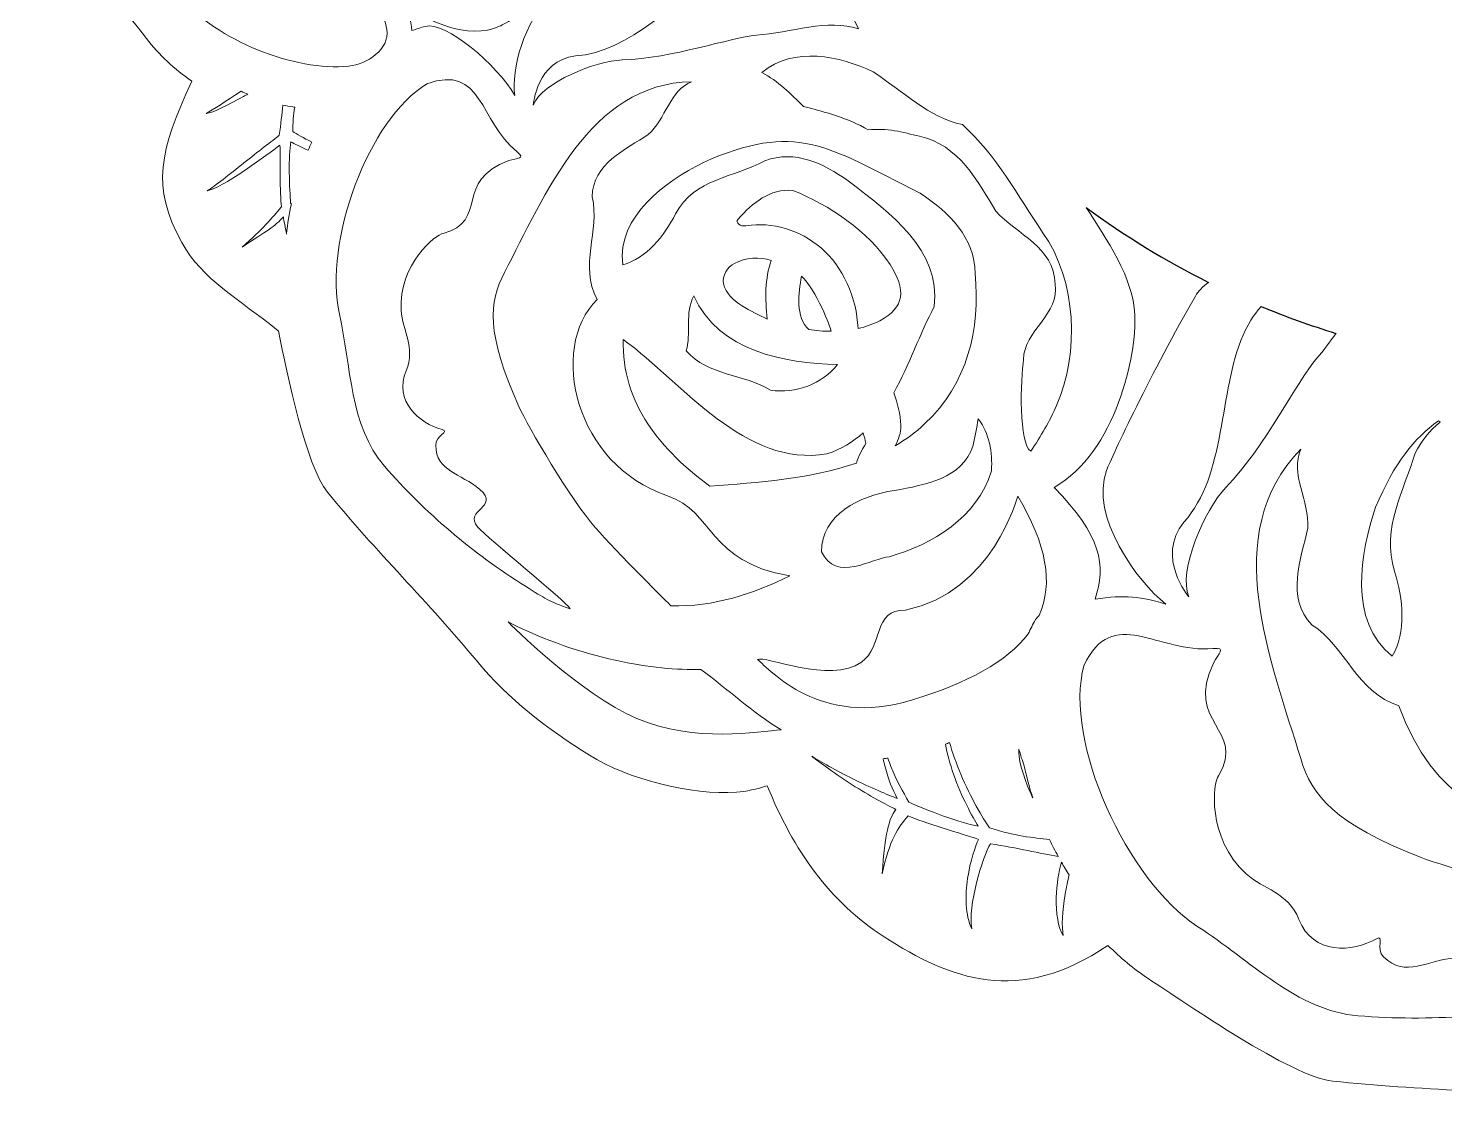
# Model space of a CAD drawing. Header units: millimetres. Extents: x 32 to 2906, y -191 to 651.
# Drawn here: x 31.8 to 306.7, y -0.2 to 208.8 of the extents above; entities that cross this region are included whole.
import ezdxf

# ---------------------------------------------------------------- set-up
doc = ezdxf.new("R2010")
doc.units = ezdxf.units.MM
doc.header["$MEASUREMENT"] = 0
doc.layers.add('Layer1', color=2, linetype='Continuous')

msp = doc.modelspace()

# ---------------------------------------------------------------- linework, layer by layer
at = {"lineweight": 9}
for points, knots in [([(326.16, 598.39), (326.16, 598.41), (326.15, 598.43), (326.15, 598.45), (326.15, 598.45), (336.06, 602.24), (344.12, 608.31), (355.26, 605.96), (355.26, 605.96), (364.96, 603.91), (372.09, 598.58), (376.52, 588.76), (376.52, 588.76), (380.18, 590.47), (384.1, 591.71), (388.08, 592.24), (388.08, 592.24), (394.66, 593.11), (410.94, 595.98), (416.66, 594.02), (416.66, 594.02), (427.66, 590.25), (438.17, 585.22), (449.13, 581.39), (449.13, 581.39), (456.38, 578.87), (462.88, 574.69), (468.92, 570.04), (468.92, 570.04), (473.94, 566.17), (479.25, 558.79), (481.68, 552.39), (481.68, 552.39), (495.09, 551.89), (507.3, 549.54), (518.05, 541.88), (518.05, 541.88), (531.31, 532.42), (543.67, 519.59), (539.01, 501.16), (539.01, 501.16), (538.49, 499.11), (543.29, 501.06), (545.14, 500.69), (545.14, 500.69), (554.88, 498.72), (567.78, 491.31), (574.46, 483.96), (574.46, 483.96), (592.78, 463.81), (604.38, 436.15), (615.18, 411.42), (615.18, 411.42), (618.58, 403.63), (616.34, 379.74), (615.87, 370.4), (615.87, 370.4), (615.7, 367.1), (615.19, 363.81), (614.41, 360.59), (614.41, 360.59), (630.31, 355.52), (635.56, 337.86), (634.52, 320.76), (634.52, 320.76), (633.81, 309.2), (629.12, 298.82), (620.46, 287.71), (620.46, 287.71), (621.96, 286.27), (623.47, 284.7), (624.53, 283.14), (624.53, 283.14), (629.4, 275.95), (632.9, 263.49), (632.58, 254.83), (632.58, 254.83), (632.22, 245.33), (631.04, 235.77), (627.69, 226.83), (627.69, 226.83), (622.57, 213.15), (618.98, 198.96), (613.79, 185.3), (613.79, 185.3), (612.12, 180.95), (591.45, 161.34), (591.47, 161.33), (591.47, 161.33), (590.05, 152.52), (591.93, 146.07), (586.5, 137.73), (586.5, 137.73), (579.78, 127.41), (573.27, 121.13), (557.9, 122.57), (557.9, 122.57), (557.54, 118.55), (556.65, 114.53), (555.12, 110.81), (555.12, 110.81), (552.57, 104.65), (546.99, 89.19), (542.37, 85.16), (542.37, 85.16), (533.61, 77.53), (524, 70.95), (515.2, 63.36), (515.2, 63.36), (509.4, 58.35), (502.52, 54.81), (495.47, 51.9), (495.47, 51.9), (489.61, 49.48), (480.55, 48.57), (473.8, 49.67), (473.8, 49.67), (466.77, 38.44), (457.04, 26.87), (444.81, 21.74), (444.81, 21.74), (430.47, 15.72), (413.77, 13.21), (400.78, 25.64), (400.78, 25.64), (399.72, 23.8), (398.55, 21.99), (397.3, 20.57), (397.3, 20.57), (390.73, 13.11), (377.87, 5.65), (368.16, 3.54), (368.16, 3.54), (357.47, 1.22), (346.45, -0.22), (335.51, 0.94), (335.51, 0.94), (318.71, 2.74), (301.77, 2.66), (284.97, 4.54), (284.97, 4.54), (276.63, 5.49), (256.91, 19.42), (249.11, 24.46), (249.11, 24.46), (246.34, 26.26), (243.74, 28.55), (241.34, 30.84), (241.34, 30.84), (223.91, 19.19), (210.88, 24.2), (197.87, 32.55), (197.87, 32.55), (187.34, 39.32), (180.28, 49.3), (175.21, 61.83), (175.21, 61.83), (173.21, 61.25), (171.09, 60.73), (169.2, 60.59), (169.2, 60.59), (160.55, 59.96), (148.01, 63.16), (140.67, 67.78), (140.67, 67.78), (132.62, 72.84), (124.93, 78.63), (118.86, 86.01), (118.86, 86.01), (109.58, 97.28), (99.08, 107.49), (89.85, 118.81), (89.85, 118.81), (85.58, 124.07), (82.14, 141.49), (80.3, 150.16), (80.3, 150.16), (80.29, 150.15), (80.27, 150.14), (80.25, 150.13), (80.25, 150.13), (72.55, 156.41), (65.58, 159.95), (61.54, 167.3), (61.54, 167.3), (55.54, 178.25), (57.25, 184.84), (63.47, 198.58), (63.47, 198.58), (60.16, 200.9), (57.12, 203.68), (54.67, 206.87), (54.67, 206.87), (50.61, 212.15), (40.01, 224.72), (38.84, 230.73), (38.84, 230.73), (36.6, 242.13), (35.71, 253.75), (33.54, 265.16), (33.54, 265.16), (32.1, 272.69), (32.47, 280.42), (33.48, 287.97), (33.48, 287.97), (34.32, 294.26), (38.06, 302.56), (42.38, 307.85), (42.38, 307.85), (35.39, 321.04), (31.76, 334.5), (33.03, 347.38), (33.03, 347.38), (34.37, 360.91), (42.38, 380.44), (58.08, 383.11), (58.08, 383.11), (57.02, 384.95), (56.03, 386.87), (55.43, 388.65), (55.43, 388.65), (52.26, 398.07), (52.23, 412.95), (55.25, 422.41), (55.25, 422.41), (58.59, 432.84), (62.84, 443.09), (69.33, 451.98), (69.33, 451.98), (79.28, 465.63), (87.69, 480.34), (97.72, 493.95), (97.72, 493.95), (102.71, 500.71), (124.63, 510.82), (132.89, 515.05), (132.89, 515.05), (135.84, 516.56), (138.94, 517.76), (142.12, 518.7), (142.12, 518.7), (138.79, 533.9), (149.03, 544.31), (161.29, 553.3), (161.29, 553.3), (172.33, 561.39), (188.95, 562.22), (202.21, 560.37), (202.21, 560.37), (202.71, 562.39), (203.31, 564.49), (204.13, 566.19), (204.13, 566.19), (207.92, 574), (216.96, 583.26), (224.63, 587.31), (224.63, 587.31), (233.03, 591.74), (241.9, 595.51), (251.32, 597.08), (251.32, 597.08), (265.72, 599.48), (279.81, 603.47), (294.23, 605.8), (294.23, 605.8), (300.85, 606.86), (317.71, 601.14), (326.16, 598.39)], [0, 0, 0, 0, 0.014706, 0.014706, 0.014706, 0.014706, 0.029412, 0.029412, 0.029412, 0.029412, 0.044118, 0.044118, 0.044118, 0.044118, 0.058824, 0.058824, 0.058824, 0.058824, 0.073529, 0.073529, 0.073529, 0.073529, 0.088235, 0.088235, 0.088235, 0.088235, 0.102941, 0.102941, 0.102941, 0.102941, 0.117647, 0.117647, 0.117647, 0.117647, 0.132353, 0.132353, 0.132353, 0.132353, 0.147059, 0.147059, 0.147059, 0.147059, 0.161765, 0.161765, 0.161765, 0.161765, 0.176471, 0.176471, 0.176471, 0.176471, 0.191176, 0.191176, 0.191176, 0.191176, 0.205882, 0.205882, 0.205882, 0.205882, 0.220588, 0.220588, 0.220588, 0.220588, 0.235294, 0.235294, 0.235294, 0.235294, 0.25, 0.25, 0.25, 0.25, 0.264706, 0.264706, 0.264706, 0.264706, 0.279412, 0.279412, 0.279412, 0.279412, 0.294118, 0.294118, 0.294118, 0.294118, 0.308824, 0.308824, 0.308824, 0.308824, 0.323529, 0.323529, 0.323529, 0.323529, 0.338235, 0.338235, 0.338235, 0.338235, 0.352941, 0.352941, 0.352941, 0.352941, 0.367647, 0.367647, 0.367647, 0.367647, 0.382353, 0.382353, 0.382353, 0.382353, 0.397059, 0.397059, 0.397059, 0.397059, 0.411765, 0.411765, 0.411765, 0.411765, 0.426471, 0.426471, 0.426471, 0.426471, 0.441176, 0.441176, 0.441176, 0.441176, 0.455882, 0.455882, 0.455882, 0.455882, 0.470588, 0.470588, 0.470588, 0.470588, 0.485294, 0.485294, 0.485294, 0.485294, 0.5, 0.5, 0.5, 0.5, 0.514706, 0.514706, 0.514706, 0.514706, 0.529412, 0.529412, 0.529412, 0.529412, 0.544118, 0.544118, 0.544118, 0.544118, 0.558824, 0.558824, 0.558824, 0.558824, 0.573529, 0.573529, 0.573529, 0.573529, 0.588235, 0.588235, 0.588235, 0.588235, 0.602941, 0.602941, 0.602941, 0.602941, 0.617647, 0.617647, 0.617647, 0.617647, 0.632353, 0.632353, 0.632353, 0.632353, 0.647059, 0.647059, 0.647059, 0.647059, 0.661765, 0.661765, 0.661765, 0.661765, 0.676471, 0.676471, 0.676471, 0.676471, 0.691176, 0.691176, 0.691176, 0.691176, 0.705882, 0.705882, 0.705882, 0.705882, 0.720588, 0.720588, 0.720588, 0.720588, 0.735294, 0.735294, 0.735294, 0.735294, 0.75, 0.75, 0.75, 0.75, 0.764706, 0.764706, 0.764706, 0.764706, 0.779412, 0.779412, 0.779412, 0.779412, 0.794118, 0.794118, 0.794118, 0.794118, 0.808824, 0.808824, 0.808824, 0.808824, 0.823529, 0.823529, 0.823529, 0.823529, 0.838235, 0.838235, 0.838235, 0.838235, 0.852941, 0.852941, 0.852941, 0.852941, 0.867647, 0.867647, 0.867647, 0.867647, 0.882353, 0.882353, 0.882353, 0.882353, 0.897059, 0.897059, 0.897059, 0.897059, 0.911765, 0.911765, 0.911765, 0.911765, 0.926471, 0.926471, 0.926471, 0.926471, 0.941176, 0.941176, 0.941176, 0.941176, 0.955882, 0.955882, 0.955882, 0.955882, 0.970588, 0.970588, 0.970588, 0.970588, 1, 1, 1, 1]), ([(48.16, 235), (49.48, 226.91), (56.76, 221.17), (61.75, 214.64), (61.75, 214.64), (67.85, 206.7), (83.63, 200.39), (93.97, 201.49), (93.97, 201.49), (97.43, 201.86), (101.95, 204.7), (101.35, 208.61), (101.35, 208.61), (100.87, 211.78), (98.51, 215.41), (98.57, 219.65), (98.57, 219.65), (98.6, 221.57), (97.83, 220.27), (96.72, 219.62), (96.72, 219.62), (88.83, 214.96), (87.56, 223.29), (81.59, 219.02), (81.59, 219.02), (80.8, 218.23), (73.52, 216.73), (68.26, 221.62), (68.26, 221.62), (66, 223.73), (65.39, 227.02), (61.62, 228.15), (61.62, 228.15), (56.76, 229.61), (56.64, 234.93), (58.21, 238.25), (58.21, 238.25), (58.76, 239.42), (56.87, 238.01), (55.71, 239.02), (55.71, 239.02), (52.59, 241.7), (54.87, 244.77), (54.81, 248.62), (54.81, 248.62), (54.74, 252.92), (50.72, 248.63), (50.16, 252.06), (50.16, 252.06), (49.75, 254.5), (50.08, 269.74), (49.57, 271.13), (49.57, 271.13), (48.29, 267.72), (48.33, 267.33), (47.83, 263.58), (47.83, 263.58), (46.56, 254.1), (46.61, 244.45), (48.16, 235)], [0, 0, 0, 0, 0.0625, 0.0625, 0.0625, 0.0625, 0.125, 0.125, 0.125, 0.125, 0.1875, 0.1875, 0.1875, 0.1875, 0.25, 0.25, 0.25, 0.25, 0.3125, 0.3125, 0.3125, 0.3125, 0.375, 0.375, 0.375, 0.375, 0.4375, 0.4375, 0.4375, 0.4375, 0.5, 0.5, 0.5, 0.5, 0.5625, 0.5625, 0.5625, 0.5625, 0.625, 0.625, 0.625, 0.625, 0.6875, 0.6875, 0.6875, 0.6875, 0.75, 0.75, 0.75, 0.75, 0.8125, 0.8125, 0.8125, 0.8125, 0.875, 0.875, 0.875, 0.875, 1, 1, 1, 1]), ([(137.95, 203.48), (148.59, 204.08), (157.41, 215), (166.99, 218.91), (166.99, 218.91), (176.13, 222.64), (188.83, 219.06), (192.88, 208.72), (192.88, 208.72), (187.06, 210.73), (179.65, 208.01), (173.11, 207.48), (173.11, 207.48), (167.89, 207.05), (156.93, 203.01), (147.02, 202.69), (147.02, 202.69), (141.91, 202.52), (131.49, 198.34), (129.78, 193.95), (129.78, 193.95), (129.78, 193.95), (130.39, 202.56), (137.95, 203.48)], [0, 0, 0, 0, 0.142857, 0.142857, 0.142857, 0.142857, 0.285714, 0.285714, 0.285714, 0.285714, 0.428571, 0.428571, 0.428571, 0.428571, 0.571429, 0.571429, 0.571429, 0.571429, 0.714286, 0.714286, 0.714286, 0.714286, 1, 1, 1, 1]), ([(133.26, 215.03), (128.24, 211.97), (124.22, 209.7), (123.24, 209.24), (123.24, 209.24), (117.29, 206.44), (108.31, 210.34), (105.02, 213.86), (105.02, 213.86), (105.58, 212.39), (105.99, 210.44), (106.21, 208.38), (106.21, 208.38), (107.04, 208.7), (107.89, 208.98), (108.77, 209.21), (108.77, 209.21), (112.74, 210.25), (122.84, 201.72), (126.17, 195.8), (126.17, 195.8), (125.52, 200.92), (127.93, 210.21), (133.26, 215.03)], [0, 0, 0, 0, 0.142857, 0.142857, 0.142857, 0.142857, 0.285714, 0.285714, 0.285714, 0.285714, 0.428571, 0.428571, 0.428571, 0.428571, 0.571429, 0.571429, 0.571429, 0.571429, 0.714286, 0.714286, 0.714286, 0.714286, 1, 1, 1, 1]), ([(195.76, 200.37), (201.51, 196.64), (206.65, 191.48), (213.08, 190.14), (213.08, 190.14), (219.82, 184), (223.8, 176.39), (228.66, 169.22), (228.66, 169.22), (235.31, 159.83), (235.83, 145.8), (231.35, 135.62), (231.35, 135.62), (230.01, 132.63), (228.34, 129.65), (226.35, 126.81), (226.35, 126.81), (224.01, 128), (224.36, 140.82), (224.95, 144.59), (224.95, 144.59), (224.98, 150), (232.09, 153.58), (231.08, 159.21), (231.08, 159.21), (230.91, 166.44), (223.69, 168.81), (219.54, 173.35), (219.54, 173.35), (216.16, 179.08), (212.31, 186.27), (204.76, 187.9), (204.76, 187.9), (201.54, 188.64), (198.35, 189.56), (194.8, 189.11), (194.8, 189.11), (190.83, 191.51), (186.56, 192.48), (182.24, 193.69), (182.24, 193.69), (179.8, 196.07), (177.27, 198.62), (174.17, 200.26), (174.17, 200.26), (180.34, 205.42), (189.32, 203.5), (195.76, 200.37)], [0, 0, 0, 0, 0.076923, 0.076923, 0.076923, 0.076923, 0.153846, 0.153846, 0.153846, 0.153846, 0.230769, 0.230769, 0.230769, 0.230769, 0.307692, 0.307692, 0.307692, 0.307692, 0.384615, 0.384615, 0.384615, 0.384615, 0.461538, 0.461538, 0.461538, 0.461538, 0.538462, 0.538462, 0.538462, 0.538462, 0.615385, 0.615385, 0.615385, 0.615385, 0.692308, 0.692308, 0.692308, 0.692308, 0.769231, 0.769231, 0.769231, 0.769231, 0.846154, 0.846154, 0.846154, 0.846154, 1, 1, 1, 1]), ([(100.88, 123.89), (94.13, 131.66), (94.43, 143.32), (92.15, 153.38), (92.15, 153.38), (89.01, 167.26), (97.83, 191.43), (109.13, 198.03), (109.13, 198.03), (119.82, 202.07), (119.4, 190.74), (126.58, 184.92), (126.58, 184.92), (128.45, 183.41), (126.59, 183.71), (125.06, 183.16), (125.06, 183.16), (114.22, 179.29), (121.24, 171.36), (112.3, 169.03), (112.3, 169.03), (110.92, 168.91), (103.62, 163.07), (104.12, 154.06), (104.12, 154.06), (104.33, 150.18), (107.02, 146.95), (105.09, 142.4), (105.09, 142.4), (102.59, 136.52), (107.63, 132.14), (112.11, 130.98), (112.11, 130.98), (113.68, 130.57), (110.79, 129.89), (110.83, 127.95), (110.83, 127.95), (110.93, 122.77), (115.72, 122.52), (119.39, 119.36), (119.39, 119.36), (123.48, 115.85), (116.12, 115.41), (118.97, 112.1), (118.97, 112.1), (121, 109.75), (136, 97.82), (136.92, 96.2), (136.92, 96.2), (132.6, 97.72), (132.25, 98.07), (128.24, 100.59), (128.24, 100.59), (118.04, 106.99), (108.78, 114.8), (100.88, 123.89)], [0, 0, 0, 0, 0.066667, 0.066667, 0.066667, 0.066667, 0.133333, 0.133333, 0.133333, 0.133333, 0.2, 0.2, 0.2, 0.2, 0.266667, 0.266667, 0.266667, 0.266667, 0.333333, 0.333333, 0.333333, 0.333333, 0.4, 0.4, 0.4, 0.4, 0.466667, 0.466667, 0.466667, 0.466667, 0.533333, 0.533333, 0.533333, 0.533333, 0.6, 0.6, 0.6, 0.6, 0.666667, 0.666667, 0.666667, 0.666667, 0.733333, 0.733333, 0.733333, 0.733333, 0.8, 0.8, 0.8, 0.8, 0.866667, 0.866667, 0.866667, 0.866667, 1, 1, 1, 1]), ([(141.23, 176.13), (142.76, 169.55), (138.61, 162.78), (142.17, 156.24), (142.17, 156.24), (132.6, 146.63), (137.95, 124.08), (155.81, 118.14), (155.81, 118.14), (164.93, 115.11), (163.48, 105.31), (179.57, 102.56), (179.57, 102.56), (172.44, 99.13), (164.87, 96.5), (156.5, 96.77), (156.5, 96.77), (156.4, 96.85), (145.88, 107.27), (141.84, 111.92), (141.84, 111.92), (137.02, 117.45), (128.73, 131.53), (126.98, 135.45), (126.98, 135.45), (120.6, 149.77), (121.16, 155.64), (124.18, 161.43), (124.18, 161.43), (132.03, 176.4), (140.67, 198.16), (160.52, 198.46), (160.52, 198.46), (156.36, 196.89), (155.47, 191.23), (152.1, 188.2), (152.1, 188.2), (147.81, 185.41), (141.18, 182.47), (141.23, 176.13)], [0, 0, 0, 0, 0.090909, 0.090909, 0.090909, 0.090909, 0.181818, 0.181818, 0.181818, 0.181818, 0.272727, 0.272727, 0.272727, 0.272727, 0.363636, 0.363636, 0.363636, 0.363636, 0.454545, 0.454545, 0.454545, 0.454545, 0.545455, 0.545455, 0.545455, 0.545455, 0.636364, 0.636364, 0.636364, 0.636364, 0.727273, 0.727273, 0.727273, 0.727273, 0.818182, 0.818182, 0.818182, 0.818182, 1, 1, 1, 1]), ([(74.36, 196.07), (74.09, 195.92), (73.81, 195.77), (73.54, 195.62), (73.54, 195.62), (70.47, 193.95), (67.64, 192.43), (66.25, 192.3), (66.25, 192.3), (67.56, 192.96), (70.19, 194.76), (73.07, 196.61), (73.07, 196.61), (73.49, 196.43), (73.93, 196.25), (74.36, 196.07)], [0, 0, 0, 0, 0.2, 0.2, 0.2, 0.2, 0.4, 0.4, 0.4, 0.4, 0.6, 0.6, 0.6, 0.6, 1, 1, 1, 1]), ([(83.47, 193.51), (83.25, 192.06), (83.1, 190.49), (83.08, 188.8), (83.08, 188.8), (83.83, 188.32), (85.19, 187.58), (86.77, 186.73), (86.77, 186.73), (86.53, 186.22), (86.3, 185.7), (86.08, 185.17), (86.08, 185.17), (84.62, 185.83), (83.4, 186.43), (82.71, 186.8), (82.71, 186.8), (82.49, 185.54), (82.37, 183.18), (82.41, 180.83), (82.41, 180.83), (82.43, 178.49), (82.6, 176.17), (82.68, 174.9), (82.68, 174.9), (82.72, 174.86), (82.77, 174.83), (82.82, 174.79), (82.82, 174.79), (82.4, 172.84), (82.09, 170.88), (81.88, 168.91), (81.88, 168.91), (81.61, 170.25), (81.39, 171.43), (81.27, 172.25), (81.27, 172.25), (80.47, 171.33), (79.69, 170.64), (78.48, 169.8), (78.48, 169.8), (77.27, 168.96), (75.62, 167.98), (73.24, 166.35), (73.24, 166.35), (77.2, 169.86), (79.1, 171.94), (80.89, 174.24), (80.89, 174.24), (80.76, 175.51), (80.66, 177.84), (80.64, 180.21), (80.64, 180.21), (80.61, 182.55), (80.67, 184.91), (80.59, 186.15), (80.59, 186.15), (79.39, 185.21), (76.75, 183.32), (74.02, 181.44), (74.02, 181.44), (71.27, 179.58), (68.45, 177.74), (66.45, 177.3), (66.45, 177.3), (68.06, 178.23), (70.78, 180.51), (73.57, 182.7), (73.57, 182.7), (76.34, 184.9), (79.16, 187.01), (80.48, 188.08), (80.48, 188.08), (80.77, 190.21), (80.99, 192.17), (81.18, 193.95), (81.18, 193.95), (81.83, 193.81), (82.47, 193.68), (83.12, 193.57), (83.12, 193.57), (83.24, 193.55), (83.36, 193.53), (83.47, 193.51)], [0, 0, 0, 0, 0.045455, 0.045455, 0.045455, 0.045455, 0.090909, 0.090909, 0.090909, 0.090909, 0.136364, 0.136364, 0.136364, 0.136364, 0.181818, 0.181818, 0.181818, 0.181818, 0.227273, 0.227273, 0.227273, 0.227273, 0.272727, 0.272727, 0.272727, 0.272727, 0.318182, 0.318182, 0.318182, 0.318182, 0.363636, 0.363636, 0.363636, 0.363636, 0.409091, 0.409091, 0.409091, 0.409091, 0.454545, 0.454545, 0.454545, 0.454545, 0.5, 0.5, 0.5, 0.5, 0.545455, 0.545455, 0.545455, 0.545455, 0.590909, 0.590909, 0.590909, 0.590909, 0.636364, 0.636364, 0.636364, 0.636364, 0.681818, 0.681818, 0.681818, 0.681818, 0.727273, 0.727273, 0.727273, 0.727273, 0.772727, 0.772727, 0.772727, 0.772727, 0.818182, 0.818182, 0.818182, 0.818182, 0.863636, 0.863636, 0.863636, 0.863636, 0.909091, 0.909091, 0.909091, 0.909091, 1, 1, 1, 1]), ([(205.75, 132.06), (204, 130.43), (202.08, 129.03), (200.02, 127.84), (200.02, 127.84), (200.67, 129.04), (201.18, 130.31), (201.11, 131.82), (201.11, 131.82), (201.02, 133.92), (200.51, 136.07), (199.76, 138.13), (199.76, 138.13), (202.78, 143.53), (204.88, 149.72), (207.63, 154.83), (207.63, 154.83), (208.87, 165.88), (199.28, 172.8), (190.9, 179.26), (190.9, 179.26), (186.04, 182.55), (180.8, 185.35), (174.71, 183.12), (174.71, 183.12), (168.83, 179.84), (161.09, 179.73), (157.4, 172.83), (157.4, 172.83), (155.18, 168.51), (151.74, 164.19), (147.16, 162.95), (147.16, 162.95), (145.97, 172.37), (155.58, 179.18), (162.69, 182.76), (162.69, 182.76), (180.86, 190.82), (186.54, 186.06), (204.86, 176.86), (204.86, 176.86), (210.63, 173), (215.45, 168.3), (215.53, 161.26), (215.53, 161.26), (216.61, 150.36), (214.07, 139.95), (205.75, 132.06)], [0, 0, 0, 0, 0.076923, 0.076923, 0.076923, 0.076923, 0.153846, 0.153846, 0.153846, 0.153846, 0.230769, 0.230769, 0.230769, 0.230769, 0.307692, 0.307692, 0.307692, 0.307692, 0.384615, 0.384615, 0.384615, 0.384615, 0.461538, 0.461538, 0.461538, 0.461538, 0.538462, 0.538462, 0.538462, 0.538462, 0.615385, 0.615385, 0.615385, 0.615385, 0.692308, 0.692308, 0.692308, 0.692308, 0.769231, 0.769231, 0.769231, 0.769231, 0.846154, 0.846154, 0.846154, 0.846154, 1, 1, 1, 1]), ([(185.7, 166.17), (181.4, 169.75), (176.29, 171.34), (171.07, 170.5), (171.07, 170.5), (169.98, 170.33), (168.93, 171.08), (169.54, 171.77), (169.54, 171.77), (172.39, 175.02), (175.67, 177.72), (180.19, 177.38), (180.19, 177.38), (187.21, 174.54), (194.8, 169.51), (199.04, 162.98), (199.04, 162.98), (202.15, 158.2), (201.96, 154.64), (197.04, 152.07), (197.04, 152.07), (195.74, 151.4), (194.3, 150.93), (192.82, 150.6), (192.82, 150.6), (192.59, 156.61), (189.77, 162.7), (185.7, 166.17)], [0, 0, 0, 0, 0.125, 0.125, 0.125, 0.125, 0.25, 0.25, 0.25, 0.25, 0.375, 0.375, 0.375, 0.375, 0.5, 0.5, 0.5, 0.5, 0.625, 0.625, 0.625, 0.625, 0.75, 0.75, 0.75, 0.75, 1, 1, 1, 1]), ([(260.84, 159.54), (259.76, 158.7), (258.83, 157.82), (258.3, 156.88), (258.3, 156.88), (249.99, 142.47), (242.05, 125.65), (241.08, 123.06), (241.08, 123.06), (237.73, 114.11), (247.05, 101.48), (252.54, 97.12), (252.54, 97.12), (247.99, 98.44), (244.48, 99.06), (238.82, 98.04), (238.82, 98.04), (241.1, 104.65), (240.03, 110.34), (230.87, 119.75), (230.87, 119.75), (242.98, 126.59), (246.95, 145.61), (246.55, 153.25), (246.55, 153.25), (246.16, 160.69), (241.15, 167.73), (237.1, 174.09)], [0.1840173, 0.1840173, 0.1840173, 0.1840173, 0.2222222, 0.2222222, 0.2222222, 0.2222222, 0.3333333, 0.3333333, 0.3333333, 0.3333333, 0.4444444, 0.4444444, 0.4444444, 0.4444444, 0.5555556, 0.5555556, 0.5555556, 0.5555556, 0.6666667, 0.6666667, 0.6666667, 0.6666667, 0.7777778, 0.7777778, 0.7777778, 0.7777778, 0.9999874, 0.9999874, 0.9999874, 0.9999874]), ([(175.2, 152.38), (172.22, 154.03), (167.69, 155.53), (166.7, 159.26), (166.7, 159.26), (166.41, 160.81), (167.49, 162.56), (168.85, 163.2), (168.85, 163.2), (170.91, 164.33), (173.86, 164.57), (175.95, 163.79), (175.95, 163.79), (174.75, 160.25), (174.74, 156.37), (175.2, 152.38)], [0, 0, 0, 0, 0.2, 0.2, 0.2, 0.2, 0.4, 0.4, 0.4, 0.4, 0.6, 0.6, 0.6, 0.6, 1, 1, 1, 1]), ([(187.6, 150.05), (186.1, 150.05), (184.62, 150.16), (183.24, 150.37), (183.24, 150.37), (180.68, 152.73), (181.18, 157.57), (181.86, 160.72), (181.86, 160.72), (184.64, 158.2), (187.58, 150.59), (187.6, 150.05)], [0, 0, 0, 0, 0.25, 0.25, 0.25, 0.25, 0.5, 0.5, 0.5, 0.5, 1, 1, 1, 1]), ([(188.82, 143.57), (185.81, 139.82), (180.82, 137.88), (175.82, 138.61), (175.82, 138.61), (170.58, 141.85), (163.79, 141.36), (159.45, 146.26), (159.45, 146.26), (160.51, 149.47), (159.12, 153.71), (160.94, 156.9), (160.94, 156.9), (165.84, 146.05), (178.54, 143.9), (188.82, 143.57)], [0, 0, 0, 0, 0.2, 0.2, 0.2, 0.2, 0.4, 0.4, 0.4, 0.4, 0.6, 0.6, 0.6, 0.6, 1, 1, 1, 1]), ([(285.61, 149.65), (284.39, 147.95), (283.17, 146.29), (281.88, 144.8), (281.88, 144.8), (277.91, 140.22), (272.13, 128), (264.2, 119.71), (264.2, 119.71), (260.11, 115.42), (254.89, 103.53), (257.03, 98.52), (257.03, 98.52), (257.03, 98.52), (250.56, 106.12), (256.06, 113), (264.37, 122.12), (262.81, 138.29), (267.56, 149.29), (267.56, 149.29), (268.42, 151.29), (269.61, 153.18), (271.05, 154.88)], [0.3914286, 0.3914286, 0.3914286, 0.3914286, 0.4285714, 0.4285714, 0.4285714, 0.4285714, 0.5714286, 0.5714286, 0.5714286, 0.5714286, 0.7142857, 0.7142857, 0.7142857, 0.7142857, 1, 1, 1, 1.1428571, 1.1428571, 1.1428571, 1.1428571, 1.1701223, 1.1701223, 1.1701223, 1.1701223]), ([(192.49, 124.45), (183.57, 121.41), (173.35, 120.69), (164.06, 119.98), (164.06, 119.98), (154.8, 126.76), (146.84, 136.02), (147.24, 148.48), (147.24, 148.48), (159.08, 139.65), (170.89, 123.65), (186.78, 126.24), (186.78, 126.24), (189.56, 127.15), (191.87, 128.58), (193.83, 130.35), (193.83, 130.35), (194.03, 129.66), (194.21, 128.97), (194.33, 128.29), (194.33, 128.29), (193.56, 126.97), (192.88, 125.81), (192.49, 124.45)], [0, 0, 0, 0, 0.142857, 0.142857, 0.142857, 0.142857, 0.285714, 0.285714, 0.285714, 0.285714, 0.428571, 0.428571, 0.428571, 0.428571, 0.571429, 0.571429, 0.571429, 0.571429, 0.714286, 0.714286, 0.714286, 0.714286, 1, 1, 1, 1]), ([(215.19, 127.92), (215.51, 129.64), (215.84, 131.35), (216.16, 133.08), (216.16, 133.08), (218.28, 130.27), (218.95, 126.56), (218.72, 122.97), (218.72, 122.97), (215.92, 113.85), (207.33, 108.72), (198.85, 106.27), (198.85, 106.27), (195.7, 106.06), (188.41, 101.18), (185.75, 107.27), (185.75, 107.27), (185.64, 114.34), (193.1, 118.21), (199.89, 119.13), (199.89, 119.13), (206, 120.35), (212.92, 121.29), (215.19, 127.92)], [0, 0, 0, 0, 0.142857, 0.142857, 0.142857, 0.142857, 0.285714, 0.285714, 0.285714, 0.285714, 0.428571, 0.428571, 0.428571, 0.428571, 0.571429, 0.571429, 0.571429, 0.571429, 0.714286, 0.714286, 0.714286, 0.714286, 1, 1, 1, 1]), ([(305.5, 132.64), (305.5, 132.64), (305.82, 132.41), (305.82, 132.41), (305.82, 132.41), (303.79, 130.73), (302.08, 128.72), (300.97, 126.4), (300.97, 126.4), (298.77, 118.93), (294.43, 112.13), (296.96, 103.44), (296.96, 103.44), (298.64, 98.07), (299.29, 91.71), (296.51, 86.98), (296.51, 86.98), (287.9, 93.8), (290.33, 107.21), (293.29, 115.92), (293.29, 115.92), (296.96, 124.54), (300.77, 129.29), (305.5, 132.64)], [0, 0, 0, 0, 0.142857, 0.142857, 0.142857, 0.142857, 0.285714, 0.285714, 0.285714, 0.285714, 0.428571, 0.428571, 0.428571, 0.428571, 0.571429, 0.571429, 0.571429, 0.571429, 0.714286, 0.714286, 0.714286, 0.714286, 1, 1, 1, 1]), ([(280.94, 93.05), (287.53, 88.87), (289.58, 79.9), (297.82, 77.39), (297.82, 77.39), (310.89, 40.76), (349.35, 54.63), (372.22, 63.34), (372.22, 63.34), (369.11, 54.72), (364.99, 46.42), (357.85, 39.86), (357.85, 39.86), (357.7, 39.85), (340.56, 39.94), (333.45, 40.5), (333.45, 40.5), (325, 41.17), (306.74, 46.09), (302.11, 47.91), (302.11, 47.91), (285.24, 54.57), (280.94, 59.87), (278.76, 67.11), (278.76, 67.11), (273.11, 85.84), (262.63, 110.81), (278.79, 127.14), (278.79, 127.14), (276.61, 122.48), (280.47, 117.08), (280.14, 111.85), (280.14, 111.85), (278.85, 106.06), (275.76, 98.28), (280.94, 93.05)], [0, 0, 0, 0, 0.1, 0.1, 0.1, 0.1, 0.2, 0.2, 0.2, 0.2, 0.3, 0.3, 0.3, 0.3, 0.4, 0.4, 0.4, 0.4, 0.5, 0.5, 0.5, 0.5, 0.6, 0.6, 0.6, 0.6, 0.7, 0.7, 0.7, 0.7, 0.8, 0.8, 0.8, 0.8, 1, 1, 1, 1]), ([(203.2, 78.45), (185.41, 73.05), (175.76, 84.34), (173.3, 86.36), (173.3, 86.36), (174.57, 87.21), (187.39, 81.51), (193.51, 85.85), (193.51, 85.85), (197.74, 88.86), (195.63, 96.14), (202.02, 95.93), (202.02, 95.93), (219, 99.36), (223.81, 118.06), (223.81, 118.06), (223.81, 118.06), (229.43, 108.76), (230.75, 101.15), (227.99, 94.9), (227.99, 94.9), (227.71, 94.65), (227.47, 94.38), (227.3, 94.1), (227.3, 94.1), (226.75, 93.19), (226.27, 92.26), (225.85, 91.32), (225.85, 91.32), (221.76, 85.98), (214.14, 81.77), (203.2, 78.45)], [0, 0, 0, 0, 0.111111, 0.111111, 0.111111, 0.111111, 0.222222, 0.222222, 0.222222, 0.222222, 0.333333, 0.333333, 0.333333, 0.333333, 0.444444, 0.444444, 0.444444, 0.444444, 0.555556, 0.555556, 0.555556, 0.555556, 0.666667, 0.666667, 0.666667, 0.666667, 0.777778, 0.777778, 0.777778, 0.777778, 1, 1, 1, 1]), ([(289.92, 17.21), (278.04, 18.16), (268.84, 28.04), (258.81, 34.5), (258.81, 34.5), (244.97, 43.43), (232.69, 70.54), (236.66, 85.15), (236.66, 85.15), (242.23, 97.15), (251.07, 87.45), (261.71, 88.47), (261.71, 88.47), (264.48, 88.73), (262.7, 87.46), (261.88, 85.77), (261.88, 85.77), (256.06, 73.8), (268.29, 72.93), (262.78, 63.77), (262.78, 63.77), (261.74, 62.54), (260.44, 51.81), (268.15, 44.76), (268.15, 44.76), (271.46, 41.73), (276.31, 41.25), (278.4, 35.91), (278.4, 35.91), (281.09, 29.04), (288.82, 29.5), (293.45, 32.16), (293.45, 32.16), (295.08, 33.09), (293.25, 30.19), (294.84, 28.63), (294.84, 28.63), (299.12, 24.42), (303.29, 28.1), (308.88, 28.46), (308.88, 28.46), (315.1, 28.88), (309.38, 22.55), (314.42, 22.12), (314.42, 22.12), (318, 21.83), (340.06, 24.11), (342.12, 23.54), (342.12, 23.54), (337.33, 21.28), (336.77, 21.29), (331.4, 20.12), (331.4, 20.12), (317.79, 17.15), (303.8, 16.1), (289.92, 17.21)], [0, 0, 0, 0, 0.066667, 0.066667, 0.066667, 0.066667, 0.133333, 0.133333, 0.133333, 0.133333, 0.2, 0.2, 0.2, 0.2, 0.266667, 0.266667, 0.266667, 0.266667, 0.333333, 0.333333, 0.333333, 0.333333, 0.4, 0.4, 0.4, 0.4, 0.466667, 0.466667, 0.466667, 0.466667, 0.533333, 0.533333, 0.533333, 0.533333, 0.6, 0.6, 0.6, 0.6, 0.666667, 0.666667, 0.666667, 0.666667, 0.733333, 0.733333, 0.733333, 0.733333, 0.8, 0.8, 0.8, 0.8, 0.866667, 0.866667, 0.866667, 0.866667, 1, 1, 1, 1]), ([(149.85, 74.92), (139.01, 79.53), (125.12, 93.39), (124.88, 93.64), (124.88, 93.64), (139.42, 86.36), (153.35, 84.15), (162.28, 84.43), (162.28, 84.43), (167.54, 80.59), (172.29, 76.07), (177.9, 72.72), (177.9, 72.72), (173.61, 72.37), (161.15, 70.12), (149.85, 74.92)], [0, 0, 0, 0, 0.2, 0.2, 0.2, 0.2, 0.4, 0.4, 0.4, 0.4, 0.6, 0.6, 0.6, 0.6, 1, 1, 1, 1]), ([(229.96, 51.45), (226.9, 51.76), (223.16, 52.09), (218.33, 53.7), (218.33, 53.7), (217.06, 55.52), (214.63, 59.6), (212.77, 64.08), (212.77, 64.08), (211.9, 66.13), (211.15, 68.27), (210.59, 70.22), (210.59, 70.22), (210.31, 70.13), (210.04, 70.04), (209.77, 69.95), (209.77, 69.95), (210.13, 68.07), (210.68, 66.05), (211.37, 64.1), (211.37, 64.1), (212.88, 59.71), (215.05, 55.73), (216.15, 54.02), (216.15, 54.02), (214.77, 54.24), (212.1, 55.01), (209.44, 55.97), (209.44, 55.97), (206.77, 56.91), (204.13, 58.05), (202.7, 58.66), (202.7, 58.66), (201.51, 60.66), (200.32, 62.8), (199.21, 65.61), (199.21, 65.61), (199.01, 66.12), (198.81, 66.66), (198.62, 67.21), (198.62, 67.21), (198.31, 67.17), (198, 67.12), (197.68, 67.08), (197.68, 67.08), (197.81, 66.53), (197.93, 66.01), (198.06, 65.52), (198.06, 65.52), (198.74, 62.96), (199.48, 61.2), (200.42, 59.38), (200.42, 59.38), (198.63, 60.08), (195.17, 61.52), (191.83, 63.19), (191.83, 63.19), (188.59, 64.78), (185.46, 66.59), (183.85, 67.58), (183.85, 67.58), (183.84, 67.58), (183.83, 67.58), (183.82, 67.58), (183.82, 67.58), (185.45, 66.34), (188.5, 64.08), (191.68, 62.06), (191.68, 62.06), (194.94, 59.97), (198.35, 58.15), (200.18, 57.25), (200.18, 57.25), (199.42, 56.22), (198.92, 55.07), (198.52, 53.21), (198.52, 53.21), (198.11, 51.34), (197.77, 48.73), (197.5, 44.75), (197.5, 44.75), (198.89, 51.32), (200.65, 53.82), (202.54, 56), (202.54, 56), (203.99, 55.4), (206.66, 54.47), (209.35, 53.62), (209.35, 53.62), (212.03, 52.75), (214.74, 51.98), (216.2, 51.44), (216.2, 51.44), (215.6, 50.19), (214.58, 47.23), (214.09, 43.87), (214.09, 43.87), (213.59, 40.52), (213.64, 36.77), (214.88, 34.11), (214.88, 34.11), (214.53, 36.25), (214.99, 39.74), (215.82, 43.01), (215.82, 43.01), (216.64, 46.27), (217.8, 49.29), (218.51, 50.61), (218.51, 50.61), (223.72, 49.77), (228.27, 48.69), (231.67, 48.15), (231.67, 48.15), (231.07, 49.23), (230.5, 50.33), (229.96, 51.45)], [0, 0, 0, 0, 0.033333, 0.033333, 0.033333, 0.033333, 0.066667, 0.066667, 0.066667, 0.066667, 0.1, 0.1, 0.1, 0.1, 0.133333, 0.133333, 0.133333, 0.133333, 0.166667, 0.166667, 0.166667, 0.166667, 0.2, 0.2, 0.2, 0.2, 0.233333, 0.233333, 0.233333, 0.233333, 0.266667, 0.266667, 0.266667, 0.266667, 0.3, 0.3, 0.3, 0.3, 0.333333, 0.333333, 0.333333, 0.333333, 0.366667, 0.366667, 0.366667, 0.366667, 0.4, 0.4, 0.4, 0.4, 0.433333, 0.433333, 0.433333, 0.433333, 0.466667, 0.466667, 0.466667, 0.466667, 0.5, 0.5, 0.5, 0.5, 0.533333, 0.533333, 0.533333, 0.533333, 0.566667, 0.566667, 0.566667, 0.566667, 0.6, 0.6, 0.6, 0.6, 0.633333, 0.633333, 0.633333, 0.633333, 0.666667, 0.666667, 0.666667, 0.666667, 0.7, 0.7, 0.7, 0.7, 0.733333, 0.733333, 0.733333, 0.733333, 0.766667, 0.766667, 0.766667, 0.766667, 0.8, 0.8, 0.8, 0.8, 0.833333, 0.833333, 0.833333, 0.833333, 0.866667, 0.866667, 0.866667, 0.866667, 0.9, 0.9, 0.9, 0.9, 0.933333, 0.933333, 0.933333, 0.933333, 1, 1, 1, 1]), ([(224.97, 66.11), (224.51, 67.3), (224.2, 68.3), (224.06, 68.98), (224.06, 68.98), (223.84, 67.48), (224.74, 64), (226.29, 60.46), (226.29, 60.46), (226.44, 60.13), (226.59, 59.8), (226.74, 59.48), (226.74, 59.48), (226.36, 60.64), (226.02, 61.81), (225.72, 62.98), (225.72, 62.98), (225.46, 64.02), (225.2, 65.06), (224.97, 66.11)], [0, 0, 0, 0, 0.166667, 0.166667, 0.166667, 0.166667, 0.333333, 0.333333, 0.333333, 0.333333, 0.5, 0.5, 0.5, 0.5, 0.666667, 0.666667, 0.666667, 0.666667, 1, 1, 1, 1]), ([(232.3, 47.03), (231.79, 45.24), (231.37, 42.7), (231.31, 40.19), (231.31, 40.19), (231.22, 37.19), (231.65, 34.26), (232.66, 32.79), (232.66, 32.79), (232.29, 34.34), (232.5, 37.65), (233.04, 40.79), (233.04, 40.79), (233.26, 42.11), (233.53, 43.41), (233.81, 44.55), (233.81, 44.55), (233.29, 45.36), (232.79, 46.19), (232.3, 47.03)], [0, 0, 0, 0, 0.166667, 0.166667, 0.166667, 0.166667, 0.333333, 0.333333, 0.333333, 0.333333, 0.5, 0.5, 0.5, 0.5, 0.666667, 0.666667, 0.666667, 0.666667, 1, 1, 1, 1])]:
    msp.add_open_spline(points, degree=3, knots=knots, dxfattribs=at)
at = {"layer": 'Layer1'}
for start, end in [(233.5234, 243.4665), (247.4678, 252.9862)]:
    msp.add_arc((332.62, 303.3), 160.69, start, end, dxfattribs=at)

doc.saveas('drawing.dxf')
